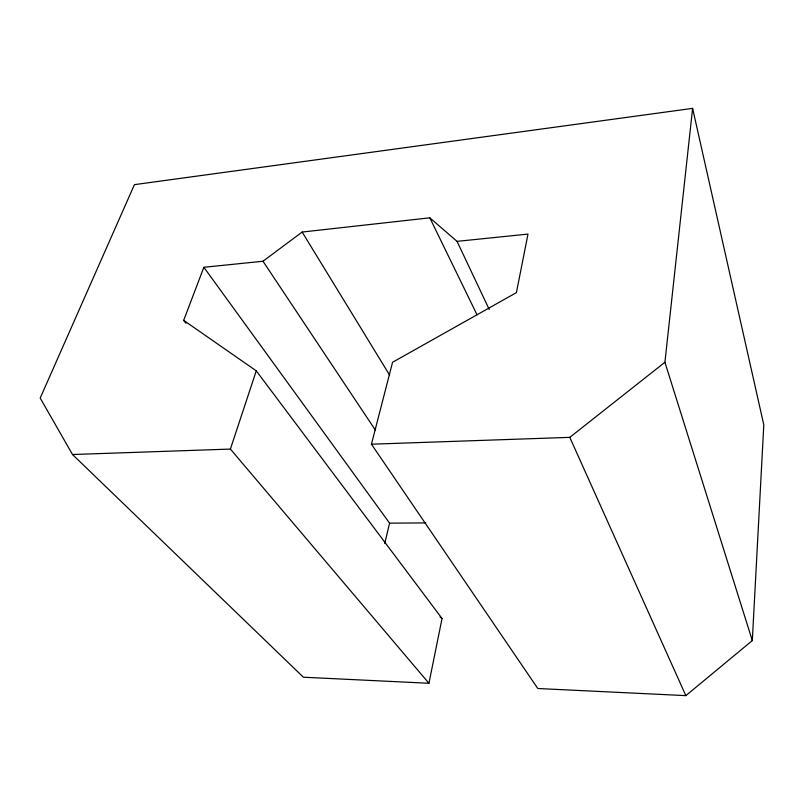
<?xml version="1.0" encoding="UTF-8"?>
<svg xmlns="http://www.w3.org/2000/svg" width="804" height="804" viewBox="0 0 804 804"><rect width="100%" height="100%" fill="white"/><g stroke="black" fill="none" stroke-linecap="round" stroke-linejoin="round"><path stroke-width="1.21" d="M457.054 241.361L527.987 234.095L516.419 292.616L392.563 362.282L371.448 444.2L537.796 688.505L685.852 695.631L752.313 640.587L763.8 424.884L692.606 108.369L134.429 184.649L40.2 398.06L72.511 454.521L303.399 677.219L428.934 683.269L442.039 618.517L256.265 370.835L183.674 320.344L203.864 267.29L262.988 261.24L302.153 232.054L429.808 217.824L457.054 241.361L489.234 309.48M752.313 640.587L664.918 362.262L692.606 108.369M384.724 543.574L389.588 523.153L203.864 267.29M428.934 683.269L230.396 449.074L256.265 370.835M371.448 444.2L569.795 437.356L664.918 362.262M72.511 454.521L230.396 449.074M389.588 523.153L425.849 522.901M440.089 616.99L442.039 618.517M183.674 320.344L185.995 323.298M262.988 261.24L375.357 430.07M302.153 232.054L389.638 375.126M429.808 217.824L477.033 314.796M569.795 437.356L685.852 695.631"/></g></svg>
